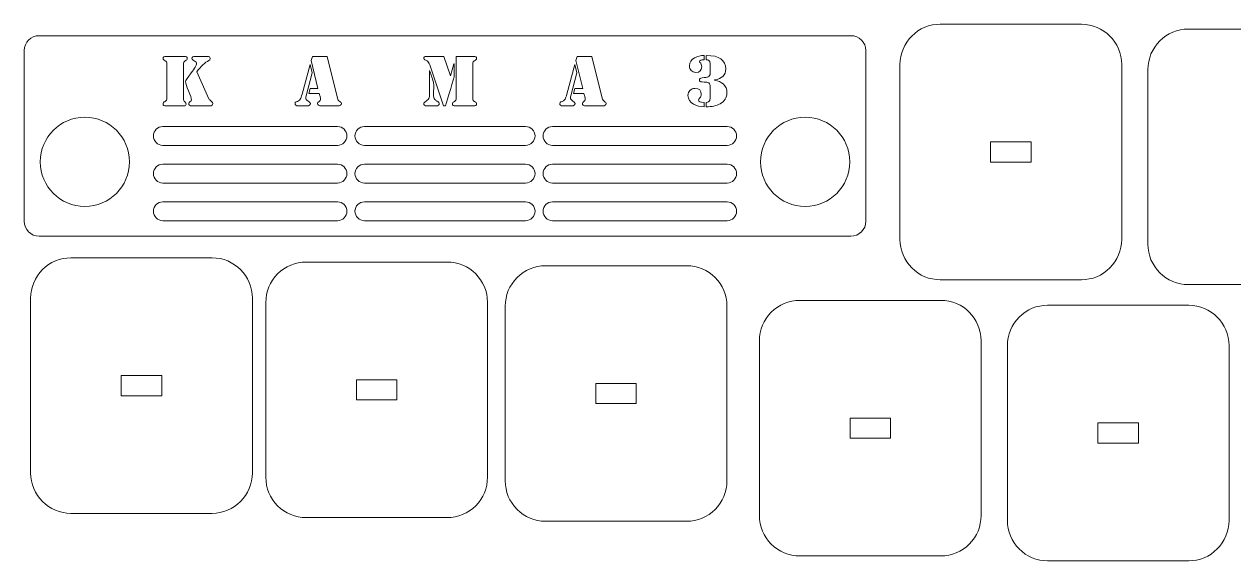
# Model space of a CAD drawing. Header units: centimetres. Extents: x -259 to 261, y 17 to 228.
# Drawn here: x -24.82 to -6.7, y 196.01 to 204.04 of the extents above; entities that cross this region are included whole.
import ezdxf

# ---------------------------------------------------------------- set-up
doc = ezdxf.new("R2010")
doc.units = ezdxf.units.CM
doc.header["$MEASUREMENT"] = 0
doc.layers.add('layer 1', color=7, linetype='Continuous')

msp = doc.modelspace()

# ---------------------------------------------------------------- linework, layer by layer
at = {"layer": 'layer 1', "color": 250, "lineweight": 9}
for points, knots in [([(-11.69798, 203.43246), (-11.69798, 203.59258), (-11.63439, 203.74614), (-11.52116, 203.85936), (-11.52116, 203.85936), (-11.40794, 203.97259), (-11.25438, 204.03618), (-11.09426, 204.03618), (-11.09426, 204.03618), (-11.09426, 204.03618), (-8.98124, 204.03618), (-8.98124, 204.03618), (-8.98124, 204.03618), (-8.64782, 204.03618), (-8.37752, 203.76589), (-8.37752, 203.43246), (-8.37752, 203.43246), (-8.37752, 203.43246), (-8.37752, 200.81635), (-8.37752, 200.81635), (-8.37752, 200.81635), (-8.37752, 200.65623), (-8.44112, 200.50267), (-8.55435, 200.38945), (-8.55435, 200.38945), (-8.66757, 200.27622), (-8.82113, 200.21263), (-8.98124, 200.21263), (-8.98124, 200.21263), (-8.98124, 200.21263), (-11.09426, 200.21263), (-11.09426, 200.21263), (-11.09426, 200.21263), (-11.25438, 200.21263), (-11.40794, 200.27622), (-11.52116, 200.38945), (-11.52116, 200.38945), (-11.63439, 200.50267), (-11.69798, 200.65623), (-11.69798, 200.81635), (-11.69798, 200.81635), (-11.69798, 200.81635), (-11.69798, 203.43246), (-11.69798, 203.43246)], [0, 0, 0, 0, 0.08333333, 0.08333333, 0.08333333, 0.08333333, 0.16666667, 0.16666667, 0.16666667, 0.16666667, 0.25, 0.25, 0.25, 0.25, 0.33333333, 0.33333333, 0.33333333, 0.33333333, 0.41666667, 0.41666667, 0.41666667, 0.41666667, 0.5, 0.5, 0.5, 0.5, 0.58333333, 0.58333333, 0.58333333, 0.58333333, 0.66666667, 0.66666667, 0.66666667, 0.66666667, 0.75, 0.75, 0.75, 0.75, 0.83333333, 0.83333333, 0.83333333, 0.83333333, 1, 1, 1, 1]), ([(-7.98449, 203.35965), (-7.98449, 203.51976), (-7.9209, 203.67332), (-7.80767, 203.78654), (-7.80767, 203.78654), (-7.69445, 203.89977), (-7.54089, 203.96337), (-7.38077, 203.96337), (-7.38077, 203.96337), (-7.38077, 203.96337), (-5.26775, 203.96337), (-5.26775, 203.96337), (-5.26775, 203.96337), (-4.93433, 203.96337), (-4.66403, 203.69307), (-4.66403, 203.35965), (-4.66403, 203.35965), (-4.66403, 203.35965), (-4.66403, 200.74353), (-4.66403, 200.74353), (-4.66403, 200.74353), (-4.66403, 200.58341), (-4.72763, 200.42985), (-4.84086, 200.31663), (-4.84086, 200.31663), (-4.95408, 200.20341), (-5.10764, 200.13981), (-5.26775, 200.13981), (-5.26775, 200.13981), (-5.26775, 200.13981), (-7.38077, 200.13981), (-7.38077, 200.13981), (-7.38077, 200.13981), (-7.54089, 200.13981), (-7.69445, 200.20341), (-7.80767, 200.31663), (-7.80767, 200.31663), (-7.9209, 200.42985), (-7.98449, 200.58341), (-7.98449, 200.74353), (-7.98449, 200.74353), (-7.98449, 200.74353), (-7.98449, 203.35965), (-7.98449, 203.35965)], [0, 0, 0, 0, 0.08333333, 0.08333333, 0.08333333, 0.08333333, 0.16666667, 0.16666667, 0.16666667, 0.16666667, 0.25, 0.25, 0.25, 0.25, 0.33333333, 0.33333333, 0.33333333, 0.33333333, 0.41666667, 0.41666667, 0.41666667, 0.41666667, 0.5, 0.5, 0.5, 0.5, 0.58333333, 0.58333333, 0.58333333, 0.58333333, 0.66666667, 0.66666667, 0.66666667, 0.66666667, 0.75, 0.75, 0.75, 0.75, 0.83333333, 0.83333333, 0.83333333, 0.83333333, 1, 1, 1, 1]), ([(-23.90594, 202.64463), (-24.27456, 202.64463), (-24.5734, 202.34579), (-24.5734, 201.97716), (-24.5734, 201.97716), (-24.5734, 201.60853), (-24.27456, 201.3097), (-23.90594, 201.3097), (-23.90594, 201.3097), (-23.53731, 201.3097), (-23.23848, 201.60853), (-23.23848, 201.97716), (-23.23848, 201.97716), (-23.23848, 202.34579), (-23.53731, 202.64463), (-23.90594, 202.64463)], [0, 0, 0, 0, 0.2, 0.2, 0.2, 0.2, 0.4, 0.4, 0.4, 0.4, 0.6, 0.6, 0.6, 0.6, 1, 1, 1, 1]), ([(-13.11831, 202.64463), (-12.74967, 202.64463), (-12.45084, 202.34579), (-12.45084, 201.97716), (-12.45084, 201.97716), (-12.45084, 201.60853), (-12.74967, 201.3097), (-13.11831, 201.3097), (-13.11831, 201.3097), (-13.48694, 201.3097), (-13.78577, 201.60853), (-13.78577, 201.97716), (-13.78577, 201.97716), (-13.78577, 202.34579), (-13.48694, 202.64463), (-13.11831, 202.64463)], [0, 0, 0, 0, 0.2, 0.2, 0.2, 0.2, 0.4, 0.4, 0.4, 0.4, 0.6, 0.6, 0.6, 0.6, 1, 1, 1, 1]), ([(-22.73818, 202.22361), (-22.81597, 202.22361), (-22.87904, 202.2867), (-22.87904, 202.36447), (-22.87904, 202.36447), (-22.87904, 202.44231), (-22.81597, 202.50534), (-22.73818, 202.50534)], [0, 0, 0, 0, 0.33333333, 0.33333333, 0.33333333, 0.33333333, 1, 1, 1, 1]), ([(-20.12202, 202.50534), (-20.04424, 202.50534), (-19.98117, 202.44231), (-19.98117, 202.36447), (-19.98117, 202.36447), (-19.98117, 202.2867), (-20.04424, 202.22361), (-20.12202, 202.22361)], [0, 0, 0, 0, 0.33333333, 0.33333333, 0.33333333, 0.33333333, 1, 1, 1, 1]), ([(-19.71956, 202.22361), (-19.79735, 202.22361), (-19.86042, 202.2867), (-19.86042, 202.36447), (-19.86042, 202.36447), (-19.86042, 202.44231), (-19.79735, 202.50534), (-19.71956, 202.50534)], [0, 0, 0, 0, 0.33333333, 0.33333333, 0.33333333, 0.33333333, 1, 1, 1, 1]), ([(-17.30468, 202.50534), (-17.22685, 202.50534), (-17.16387, 202.44231), (-17.16387, 202.36447), (-17.16387, 202.36447), (-17.16387, 202.2867), (-17.22685, 202.22361), (-17.30468, 202.22361)], [0, 0, 0, 0, 0.33333333, 0.33333333, 0.33333333, 0.33333333, 1, 1, 1, 1]), ([(-16.90218, 202.22361), (-16.98001, 202.22361), (-17.04304, 202.2867), (-17.04304, 202.36447), (-17.04304, 202.36447), (-17.04304, 202.44231), (-16.98001, 202.50534), (-16.90218, 202.50534)], [0, 0, 0, 0, 0.33333333, 0.33333333, 0.33333333, 0.33333333, 1, 1, 1, 1]), ([(-14.28611, 202.50534), (-14.20828, 202.50534), (-14.14521, 202.44231), (-14.14521, 202.36447), (-14.14521, 202.36447), (-14.14521, 202.2867), (-14.20828, 202.22361), (-14.28611, 202.22361)], [0, 0, 0, 0, 0.33333333, 0.33333333, 0.33333333, 0.33333333, 1, 1, 1, 1]), ([(-10.34044, 201.97306), (-10.34044, 201.97306), (-9.73507, 201.97306), (-9.73507, 201.97306), (-9.73507, 201.97306), (-9.73507, 201.97306), (-9.73507, 202.27575), (-9.73507, 202.27575), (-9.73507, 202.27575), (-9.73507, 202.27575), (-10.34044, 202.27575), (-10.34044, 202.27575), (-10.34044, 202.27575), (-10.34044, 202.27575), (-10.34044, 201.97306), (-10.34044, 201.97306)], [0, 0, 0, 0, 0.2, 0.2, 0.2, 0.2, 0.4, 0.4, 0.4, 0.4, 0.6, 0.6, 0.6, 0.6, 1, 1, 1, 1]), ([(-22.73818, 201.66012), (-22.81597, 201.66012), (-22.87904, 201.72323), (-22.87904, 201.80098), (-22.87904, 201.80098), (-22.87904, 201.87876), (-22.81597, 201.94184), (-22.73818, 201.94184)], [0, 0, 0, 0, 0.33333333, 0.33333333, 0.33333333, 0.33333333, 1, 1, 1, 1]), ([(-20.12202, 201.94184), (-20.04424, 201.94184), (-19.98117, 201.87876), (-19.98117, 201.80098), (-19.98117, 201.80098), (-19.98117, 201.72323), (-20.04424, 201.66012), (-20.12202, 201.66012)], [0, 0, 0, 0, 0.33333333, 0.33333333, 0.33333333, 0.33333333, 1, 1, 1, 1]), ([(-19.71956, 201.94184), (-19.79735, 201.94184), (-19.86042, 201.87876), (-19.86042, 201.80098), (-19.86042, 201.80098), (-19.86042, 201.72323), (-19.79735, 201.66012), (-19.71956, 201.66012)], [0, 0, 0, 0, 0.33333333, 0.33333333, 0.33333333, 0.33333333, 1, 1, 1, 1]), ([(-17.30468, 201.66012), (-17.22685, 201.66012), (-17.16387, 201.72323), (-17.16387, 201.80098), (-17.16387, 201.80098), (-17.16387, 201.87876), (-17.22685, 201.94184), (-17.30468, 201.94184)], [0, 0, 0, 0, 0.33333333, 0.33333333, 0.33333333, 0.33333333, 1, 1, 1, 1]), ([(-16.90218, 201.94184), (-16.98001, 201.94184), (-17.04304, 201.87876), (-17.04304, 201.80098), (-17.04304, 201.80098), (-17.04304, 201.72323), (-16.98001, 201.66012), (-16.90218, 201.66012)], [0, 0, 0, 0, 0.33333333, 0.33333333, 0.33333333, 0.33333333, 1, 1, 1, 1]), ([(-14.28611, 201.66012), (-14.20828, 201.66012), (-14.14521, 201.72323), (-14.14521, 201.80098), (-14.14521, 201.80098), (-14.14521, 201.87876), (-14.20828, 201.94184), (-14.28611, 201.94184)], [0, 0, 0, 0, 0.33333333, 0.33333333, 0.33333333, 0.33333333, 1, 1, 1, 1]), ([(-22.73818, 201.09667), (-22.81597, 201.09667), (-22.87904, 201.15975), (-22.87904, 201.23757), (-22.87904, 201.23757), (-22.87904, 201.31537), (-22.81597, 201.37843), (-22.73818, 201.37843)], [0, 0, 0, 0, 0.33333333, 0.33333333, 0.33333333, 0.33333333, 1, 1, 1, 1]), ([(-20.12202, 201.37843), (-20.04424, 201.37843), (-19.98117, 201.31537), (-19.98117, 201.23757), (-19.98117, 201.23757), (-19.98117, 201.15975), (-20.04424, 201.09667), (-20.12202, 201.09667)], [0, 0, 0, 0, 0.33333333, 0.33333333, 0.33333333, 0.33333333, 1, 1, 1, 1]), ([(-19.71956, 201.09667), (-19.79735, 201.09667), (-19.86042, 201.15975), (-19.86042, 201.23757), (-19.86042, 201.23757), (-19.86042, 201.31537), (-19.79735, 201.37843), (-19.71956, 201.37843)], [0, 0, 0, 0, 0.33333333, 0.33333333, 0.33333333, 0.33333333, 1, 1, 1, 1]), ([(-17.30468, 201.37843), (-17.22685, 201.37843), (-17.16387, 201.31537), (-17.16387, 201.23757), (-17.16387, 201.23757), (-17.16387, 201.15975), (-17.22685, 201.09667), (-17.30468, 201.09667)], [0, 0, 0, 0, 0.33333333, 0.33333333, 0.33333333, 0.33333333, 1, 1, 1, 1]), ([(-16.90218, 201.37843), (-16.98001, 201.37843), (-17.04304, 201.31537), (-17.04304, 201.23757), (-17.04304, 201.23757), (-17.04304, 201.15975), (-16.98001, 201.09667), (-16.90218, 201.09667)], [0, 0, 0, 0, 0.33333333, 0.33333333, 0.33333333, 0.33333333, 1, 1, 1, 1]), ([(-14.28611, 201.09667), (-14.20828, 201.09667), (-14.14521, 201.15975), (-14.14521, 201.23757), (-14.14521, 201.23757), (-14.14521, 201.31537), (-14.20828, 201.37843), (-14.28611, 201.37843)], [0, 0, 0, 0, 0.33333333, 0.33333333, 0.33333333, 0.33333333, 1, 1, 1, 1]), ([(-24.71848, 199.9371), (-24.71848, 200.09721), (-24.65488, 200.25077), (-24.54165, 200.36399), (-24.54165, 200.36399), (-24.42843, 200.47722), (-24.27487, 200.54082), (-24.11476, 200.54082), (-24.11476, 200.54082), (-24.11476, 200.54082), (-22.00174, 200.54082), (-22.00174, 200.54082), (-22.00174, 200.54082), (-21.66831, 200.54082), (-21.39802, 200.27052), (-21.39802, 199.9371), (-21.39802, 199.9371), (-21.39802, 199.9371), (-21.39802, 197.32098), (-21.39802, 197.32098), (-21.39802, 197.32098), (-21.39802, 197.16086), (-21.46161, 197.0073), (-21.57484, 196.89408), (-21.57484, 196.89408), (-21.68806, 196.78086), (-21.84162, 196.71726), (-22.00174, 196.71726), (-22.00174, 196.71726), (-22.00174, 196.71726), (-24.11476, 196.71726), (-24.11476, 196.71726), (-24.11476, 196.71726), (-24.27487, 196.71726), (-24.42843, 196.78086), (-24.54165, 196.89408), (-24.54165, 196.89408), (-24.65488, 197.0073), (-24.71848, 197.16086), (-24.71848, 197.32098), (-24.71848, 197.32098), (-24.71848, 197.32098), (-24.71848, 199.9371), (-24.71848, 199.9371)], [0, 0, 0, 0, 0.08333333, 0.08333333, 0.08333333, 0.08333333, 0.16666667, 0.16666667, 0.16666667, 0.16666667, 0.25, 0.25, 0.25, 0.25, 0.33333333, 0.33333333, 0.33333333, 0.33333333, 0.41666667, 0.41666667, 0.41666667, 0.41666667, 0.5, 0.5, 0.5, 0.5, 0.58333333, 0.58333333, 0.58333333, 0.58333333, 0.66666667, 0.66666667, 0.66666667, 0.66666667, 0.75, 0.75, 0.75, 0.75, 0.83333333, 0.83333333, 0.83333333, 0.83333333, 1, 1, 1, 1]), ([(-21.19617, 199.8734), (-21.19617, 200.03351), (-21.13257, 200.18707), (-21.01934, 200.30029), (-21.01934, 200.30029), (-20.90612, 200.41352), (-20.75256, 200.47712), (-20.59245, 200.47712), (-20.59245, 200.47712), (-20.59245, 200.47712), (-18.47943, 200.47712), (-18.47943, 200.47712), (-18.47943, 200.47712), (-18.146, 200.47712), (-17.87571, 200.20682), (-17.87571, 199.8734), (-17.87571, 199.8734), (-17.87571, 199.8734), (-17.87571, 197.25728), (-17.87571, 197.25728), (-17.87571, 197.25728), (-17.87571, 197.09716), (-17.9393, 196.9436), (-18.05253, 196.83038), (-18.05253, 196.83038), (-18.16575, 196.71716), (-18.31931, 196.65356), (-18.47943, 196.65356), (-18.47943, 196.65356), (-18.47943, 196.65356), (-20.59245, 196.65356), (-20.59245, 196.65356), (-20.59245, 196.65356), (-20.75256, 196.65356), (-20.90612, 196.71716), (-21.01934, 196.83038), (-21.01934, 196.83038), (-21.13257, 196.9436), (-21.19617, 197.09716), (-21.19617, 197.25728), (-21.19617, 197.25728), (-21.19617, 197.25728), (-21.19617, 199.8734), (-21.19617, 199.8734)], [0, 0, 0, 0, 0.08333333, 0.08333333, 0.08333333, 0.08333333, 0.16666667, 0.16666667, 0.16666667, 0.16666667, 0.25, 0.25, 0.25, 0.25, 0.33333333, 0.33333333, 0.33333333, 0.33333333, 0.41666667, 0.41666667, 0.41666667, 0.41666667, 0.5, 0.5, 0.5, 0.5, 0.58333333, 0.58333333, 0.58333333, 0.58333333, 0.66666667, 0.66666667, 0.66666667, 0.66666667, 0.75, 0.75, 0.75, 0.75, 0.83333333, 0.83333333, 0.83333333, 0.83333333, 1, 1, 1, 1]), ([(-17.6101, 199.81879), (-17.6101, 199.9789), (-17.54651, 200.13246), (-17.43328, 200.24568), (-17.43328, 200.24568), (-17.32006, 200.35891), (-17.1665, 200.42251), (-17.00638, 200.42251), (-17.00638, 200.42251), (-17.00638, 200.42251), (-14.89336, 200.42251), (-14.89336, 200.42251), (-14.89336, 200.42251), (-14.55994, 200.42251), (-14.28964, 200.15221), (-14.28964, 199.81879), (-14.28964, 199.81879), (-14.28964, 199.81879), (-14.28964, 197.20267), (-14.28964, 197.20267), (-14.28964, 197.20267), (-14.28964, 197.04255), (-14.35324, 196.88899), (-14.46647, 196.77577), (-14.46647, 196.77577), (-14.57969, 196.66255), (-14.73325, 196.59895), (-14.89336, 196.59895), (-14.89336, 196.59895), (-14.89336, 196.59895), (-17.00638, 196.59895), (-17.00638, 196.59895), (-17.00638, 196.59895), (-17.1665, 196.59895), (-17.32006, 196.66255), (-17.43328, 196.77577), (-17.43328, 196.77577), (-17.54651, 196.88899), (-17.6101, 197.04255), (-17.6101, 197.20267), (-17.6101, 197.20267), (-17.6101, 197.20267), (-17.6101, 199.81879), (-17.6101, 199.81879)], [0, 0, 0, 0, 0.08333333, 0.08333333, 0.08333333, 0.08333333, 0.16666667, 0.16666667, 0.16666667, 0.16666667, 0.25, 0.25, 0.25, 0.25, 0.33333333, 0.33333333, 0.33333333, 0.33333333, 0.41666667, 0.41666667, 0.41666667, 0.41666667, 0.5, 0.5, 0.5, 0.5, 0.58333333, 0.58333333, 0.58333333, 0.58333333, 0.66666667, 0.66666667, 0.66666667, 0.66666667, 0.75, 0.75, 0.75, 0.75, 0.83333333, 0.83333333, 0.83333333, 0.83333333, 1, 1, 1, 1]), ([(-13.80347, 199.3003), (-13.80347, 199.46042), (-13.73987, 199.61398), (-13.62664, 199.7272), (-13.62664, 199.7272), (-13.51343, 199.84043), (-13.35986, 199.90402), (-13.19975, 199.90402), (-13.19975, 199.90402), (-13.19975, 199.90402), (-11.08673, 199.90402), (-11.08673, 199.90402), (-11.08673, 199.90402), (-10.75331, 199.90402), (-10.48301, 199.63372), (-10.48301, 199.3003), (-10.48301, 199.3003), (-10.48301, 199.3003), (-10.48301, 196.68418), (-10.48301, 196.68418), (-10.48301, 196.68418), (-10.48301, 196.52407), (-10.54661, 196.37051), (-10.65983, 196.25729), (-10.65983, 196.25729), (-10.77305, 196.14406), (-10.92661, 196.08046), (-11.08673, 196.08046), (-11.08673, 196.08046), (-11.08673, 196.08046), (-13.19975, 196.08046), (-13.19975, 196.08046), (-13.19975, 196.08046), (-13.35986, 196.08046), (-13.51343, 196.14406), (-13.62664, 196.25729), (-13.62664, 196.25729), (-13.73987, 196.37051), (-13.80347, 196.52407), (-13.80347, 196.68418), (-13.80347, 196.68418), (-13.80347, 196.68418), (-13.80347, 199.3003), (-13.80347, 199.3003)], [0, 0, 0, 0, 0.08333333, 0.08333333, 0.08333333, 0.08333333, 0.16666667, 0.16666667, 0.16666667, 0.16666667, 0.25, 0.25, 0.25, 0.25, 0.33333333, 0.33333333, 0.33333333, 0.33333333, 0.41666667, 0.41666667, 0.41666667, 0.41666667, 0.5, 0.5, 0.5, 0.5, 0.58333333, 0.58333333, 0.58333333, 0.58333333, 0.66666667, 0.66666667, 0.66666667, 0.66666667, 0.75, 0.75, 0.75, 0.75, 0.83333333, 0.83333333, 0.83333333, 0.83333333, 1, 1, 1, 1]), ([(-10.08998, 199.22749), (-10.08998, 199.3876), (-10.02638, 199.54116), (-9.91316, 199.65438), (-9.91316, 199.65438), (-9.79994, 199.76761), (-9.64637, 199.83121), (-9.48626, 199.83121), (-9.48626, 199.83121), (-9.48626, 199.83121), (-7.37324, 199.83121), (-7.37324, 199.83121), (-7.37324, 199.83121), (-7.03982, 199.83121), (-6.76952, 199.56091), (-6.76952, 199.22749), (-6.76952, 199.22749), (-6.76952, 199.22749), (-6.76952, 196.61137), (-6.76952, 196.61137), (-6.76952, 196.61137), (-6.76952, 196.45125), (-6.83312, 196.29769), (-6.94634, 196.18447), (-6.94634, 196.18447), (-7.05956, 196.07124), (-7.21313, 196.00765), (-7.37324, 196.00765), (-7.37324, 196.00765), (-7.37324, 196.00765), (-9.48626, 196.00765), (-9.48626, 196.00765), (-9.48626, 196.00765), (-9.64637, 196.00765), (-9.79994, 196.07124), (-9.91316, 196.18447), (-9.91316, 196.18447), (-10.02638, 196.29769), (-10.08998, 196.45125), (-10.08998, 196.61137), (-10.08998, 196.61137), (-10.08998, 196.61137), (-10.08998, 199.22749), (-10.08998, 199.22749)], [0, 0, 0, 0, 0.08333333, 0.08333333, 0.08333333, 0.08333333, 0.16666667, 0.16666667, 0.16666667, 0.16666667, 0.25, 0.25, 0.25, 0.25, 0.33333333, 0.33333333, 0.33333333, 0.33333333, 0.41666667, 0.41666667, 0.41666667, 0.41666667, 0.5, 0.5, 0.5, 0.5, 0.58333333, 0.58333333, 0.58333333, 0.58333333, 0.66666667, 0.66666667, 0.66666667, 0.66666667, 0.75, 0.75, 0.75, 0.75, 0.83333333, 0.83333333, 0.83333333, 0.83333333, 1, 1, 1, 1]), ([(-23.36093, 198.4777), (-23.36093, 198.4777), (-22.75556, 198.4777), (-22.75556, 198.4777), (-22.75556, 198.4777), (-22.75556, 198.4777), (-22.75556, 198.78038), (-22.75556, 198.78038), (-22.75556, 198.78038), (-22.75556, 198.78038), (-23.36093, 198.78038), (-23.36093, 198.78038), (-23.36093, 198.78038), (-23.36093, 198.78038), (-23.36093, 198.4777), (-23.36093, 198.4777)], [0, 0, 0, 0, 0.2, 0.2, 0.2, 0.2, 0.4, 0.4, 0.4, 0.4, 0.6, 0.6, 0.6, 0.6, 1, 1, 1, 1]), ([(-19.83862, 198.414), (-19.83862, 198.414), (-19.23325, 198.414), (-19.23325, 198.414), (-19.23325, 198.414), (-19.23325, 198.414), (-19.23325, 198.71668), (-19.23325, 198.71668), (-19.23325, 198.71668), (-19.23325, 198.71668), (-19.83862, 198.71668), (-19.83862, 198.71668), (-19.83862, 198.71668), (-19.83862, 198.71668), (-19.83862, 198.414), (-19.83862, 198.414)], [0, 0, 0, 0, 0.2, 0.2, 0.2, 0.2, 0.4, 0.4, 0.4, 0.4, 0.6, 0.6, 0.6, 0.6, 1, 1, 1, 1]), ([(-16.25256, 198.35939), (-16.25256, 198.35939), (-15.64719, 198.35939), (-15.64719, 198.35939), (-15.64719, 198.35939), (-15.64719, 198.35939), (-15.64719, 198.66207), (-15.64719, 198.66207), (-15.64719, 198.66207), (-15.64719, 198.66207), (-16.25256, 198.66207), (-16.25256, 198.66207), (-16.25256, 198.66207), (-16.25256, 198.66207), (-16.25256, 198.35939), (-16.25256, 198.35939)], [0, 0, 0, 0, 0.2, 0.2, 0.2, 0.2, 0.4, 0.4, 0.4, 0.4, 0.6, 0.6, 0.6, 0.6, 1, 1, 1, 1]), ([(-12.44592, 197.8409), (-12.44592, 197.8409), (-11.84055, 197.8409), (-11.84055, 197.8409), (-11.84055, 197.8409), (-11.84055, 197.8409), (-11.84055, 198.14359), (-11.84055, 198.14359), (-11.84055, 198.14359), (-11.84055, 198.14359), (-12.44592, 198.14359), (-12.44592, 198.14359), (-12.44592, 198.14359), (-12.44592, 198.14359), (-12.44592, 197.8409), (-12.44592, 197.8409)], [0, 0, 0, 0, 0.2, 0.2, 0.2, 0.2, 0.4, 0.4, 0.4, 0.4, 0.6, 0.6, 0.6, 0.6, 1, 1, 1, 1]), ([(-8.73244, 197.76808), (-8.73244, 197.76808), (-8.12706, 197.76808), (-8.12706, 197.76808), (-8.12706, 197.76808), (-8.12706, 197.76808), (-8.12706, 198.07077), (-8.12706, 198.07077), (-8.12706, 198.07077), (-8.12706, 198.07077), (-8.73244, 198.07077), (-8.73244, 198.07077), (-8.73244, 198.07077), (-8.73244, 198.07077), (-8.73244, 197.76808), (-8.73244, 197.76808)], [0, 0, 0, 0, 0.2, 0.2, 0.2, 0.2, 0.4, 0.4, 0.4, 0.4, 0.6, 0.6, 0.6, 0.6, 1, 1, 1, 1])]:
    msp.add_open_spline(points, degree=3, knots=knots, dxfattribs=at)
for points in [[(-24.81502, 203.64097), (-24.81502, 203.76394), (-24.7144, 203.86457), (-24.59142, 203.86457)], [(-24.59142, 203.86457), (-24.59142, 203.86457), (-12.43283, 203.86457), (-12.43283, 203.86457)], [(-12.43283, 203.86457), (-12.30985, 203.86457), (-12.20923, 203.76394), (-12.20923, 203.64097)], [(-24.81502, 201.08798), (-24.81502, 201.08798), (-24.81502, 203.64097), (-24.81502, 203.64097)], [(-12.20923, 203.64097), (-12.20923, 203.64097), (-12.20923, 201.08798), (-12.20923, 201.08798)], [(-22.73818, 202.50534), (-22.73818, 202.50534), (-20.12202, 202.50534), (-20.12202, 202.50534)], [(-19.71956, 202.50534), (-19.71956, 202.50534), (-17.30468, 202.50534), (-17.30468, 202.50534)], [(-16.90218, 202.50534), (-16.90218, 202.50534), (-14.28611, 202.50534), (-14.28611, 202.50534)], [(-20.12202, 202.22361), (-20.12202, 202.22361), (-22.73818, 202.22361), (-22.73818, 202.22361)], [(-17.30468, 202.22361), (-17.30468, 202.22361), (-19.71956, 202.22361), (-19.71956, 202.22361)], [(-14.28611, 202.22361), (-14.28611, 202.22361), (-16.90218, 202.22361), (-16.90218, 202.22361)], [(-22.73818, 201.94184), (-22.73818, 201.94184), (-20.12202, 201.94184), (-20.12202, 201.94184)], [(-17.30468, 201.94184), (-17.30468, 201.94184), (-19.71956, 201.94184), (-19.71956, 201.94184)], [(-14.28611, 201.94184), (-14.28611, 201.94184), (-16.90218, 201.94184), (-16.90218, 201.94184)], [(-20.12202, 201.66012), (-20.12202, 201.66012), (-22.73818, 201.66012), (-22.73818, 201.66012)], [(-19.71956, 201.66012), (-19.71956, 201.66012), (-17.30468, 201.66012), (-17.30468, 201.66012)], [(-16.90218, 201.66012), (-16.90218, 201.66012), (-14.28611, 201.66012), (-14.28611, 201.66012)], [(-22.73818, 201.37843), (-22.73818, 201.37843), (-20.12202, 201.37843), (-20.12202, 201.37843)], [(-19.71956, 201.37843), (-19.71956, 201.37843), (-17.30468, 201.37843), (-17.30468, 201.37843)], [(-14.28611, 201.37843), (-14.28611, 201.37843), (-16.90218, 201.37843), (-16.90218, 201.37843)], [(-20.12202, 201.09667), (-20.12202, 201.09667), (-22.73818, 201.09667), (-22.73818, 201.09667)], [(-17.30468, 201.09667), (-17.30468, 201.09667), (-19.71956, 201.09667), (-19.71956, 201.09667)], [(-16.90218, 201.09667), (-16.90218, 201.09667), (-14.28611, 201.09667), (-14.28611, 201.09667)], [(-24.59142, 200.86439), (-24.7144, 200.86439), (-24.81502, 200.965), (-24.81502, 201.08798)], [(-12.20923, 201.08798), (-12.20923, 200.965), (-12.30985, 200.86439), (-12.43283, 200.86439)], [(-12.43283, 200.86439), (-12.43283, 200.86439), (-24.59142, 200.86439), (-24.59142, 200.86439)]]:
    msp.add_open_spline(points, degree=3, dxfattribs=at)
at = {"layer": 'layer 1', "color": 2, "lineweight": 9}
for points, knots in [([(-22.677, 203.44319), (-22.677, 203.46446), (-22.68661, 203.48006), (-22.70581, 203.49), (-22.70581, 203.49), (-22.72501, 203.49994), (-22.73461, 203.51178), (-22.73461, 203.52549), (-22.73461, 203.52549), (-22.73461, 203.54538), (-22.72039, 203.55532), (-22.69209, 203.55532)], [0, 0, 0, 0, 0.25, 0.25, 0.25, 0.25, 0.5, 0.5, 0.5, 0.5, 1, 1, 1, 1]), ([(-22.41499, 203.55532), (-22.38739, 203.55532), (-22.3735, 203.54538), (-22.3735, 203.52549), (-22.3735, 203.52549), (-22.3735, 203.51109), (-22.3831, 203.49891), (-22.4023, 203.48897), (-22.4023, 203.48897), (-22.42151, 203.47903), (-22.43111, 203.46307), (-22.43111, 203.44112)], [0, 0, 0, 0, 0.25, 0.25, 0.25, 0.25, 0.5, 0.5, 0.5, 0.5, 1, 1, 1, 1]), ([(-22.30147, 202.81456), (-22.33371, 202.81456), (-22.34983, 202.82657), (-22.34983, 202.85058), (-22.34983, 202.85058), (-22.34983, 202.86155), (-22.34332, 202.87082), (-22.33028, 202.87836), (-22.33028, 202.87836), (-22.31725, 202.8859), (-22.31074, 202.89276), (-22.31074, 202.89893), (-22.31074, 202.89893), (-22.31074, 202.925), (-22.32514, 202.9713), (-22.35395, 203.03783), (-22.35395, 203.03783), (-22.38275, 203.10435), (-22.39716, 203.14962), (-22.39716, 203.17363), (-22.39716, 203.17363), (-22.39716, 203.19283), (-22.36971, 203.23742), (-22.31485, 203.30739), (-22.31485, 203.30739), (-22.25998, 203.37735), (-22.23254, 203.42399), (-22.23254, 203.4473), (-22.23254, 203.4473), (-22.23254, 203.46446), (-22.24437, 203.47851), (-22.26804, 203.48948), (-22.26804, 203.48948), (-22.2917, 203.50046), (-22.30354, 203.51143), (-22.30354, 203.5224), (-22.30354, 203.5224), (-22.30354, 203.54435), (-22.28673, 203.55532), (-22.25312, 203.55532)], [0, 0, 0, 0, 0.09090909, 0.09090909, 0.09090909, 0.09090909, 0.18181818, 0.18181818, 0.18181818, 0.18181818, 0.27272727, 0.27272727, 0.27272727, 0.27272727, 0.36363636, 0.36363636, 0.36363636, 0.36363636, 0.45454545, 0.45454545, 0.45454545, 0.45454545, 0.54545455, 0.54545455, 0.54545455, 0.54545455, 0.63636364, 0.63636364, 0.63636364, 0.63636364, 0.72727273, 0.72727273, 0.72727273, 0.72727273, 0.81818182, 0.81818182, 0.81818182, 0.81818182, 1, 1, 1, 1]), ([(-22.07411, 203.55532), (-22.0446, 203.55532), (-22.02987, 203.54401), (-22.02987, 203.52137), (-22.02987, 203.52137), (-22.02987, 203.50629), (-22.0357, 203.49635), (-22.04735, 203.49155), (-22.04735, 203.49155), (-22.10908, 203.46478), (-22.16979, 203.4082), (-22.22946, 203.32179)], [0, 0, 0, 0, 0.25, 0.25, 0.25, 0.25, 0.5, 0.5, 0.5, 0.5, 1, 1, 1, 1]), ([(-20.39754, 202.99976), (-20.39754, 202.99976), (-20.55084, 202.99976), (-20.55084, 202.99976), (-20.55084, 202.99976), (-20.55084, 202.99976), (-20.53128, 203.07486), (-20.53128, 203.07486), (-20.53128, 203.07486), (-20.53128, 203.07486), (-20.41503, 203.07486), (-20.41503, 203.07486), (-20.41503, 203.07486), (-20.41503, 203.07486), (-20.51791, 203.49359), (-20.51791, 203.49359), (-20.51791, 203.49359), (-20.51791, 203.49359), (-20.49939, 203.55532), (-20.49939, 203.55532), (-20.49939, 203.55532), (-20.49939, 203.55532), (-20.27923, 203.55532), (-20.27923, 203.55532), (-20.27923, 203.55532), (-20.27923, 203.55532), (-20.1249, 202.9298), (-20.1249, 202.9298)], [0, 0, 0, 0, 0.125, 0.125, 0.125, 0.125, 0.25, 0.25, 0.25, 0.25, 0.375, 0.375, 0.375, 0.375, 0.5, 0.5, 0.5, 0.5, 0.625, 0.625, 0.625, 0.625, 0.75, 0.75, 0.75, 0.75, 1, 1, 1, 1]), ([(-18.74052, 203.42775), (-18.75011, 203.45655), (-18.76281, 203.47679), (-18.77859, 203.48845), (-18.77859, 203.48845), (-18.78271, 203.49119), (-18.7947, 203.49668), (-18.81459, 203.50492), (-18.81459, 203.50492), (-18.82489, 203.50835), (-18.83003, 203.51623), (-18.83003, 203.52859), (-18.83003, 203.52859), (-18.83003, 203.54641), (-18.81666, 203.55532), (-18.78989, 203.55532)], [0, 0, 0, 0, 0.2, 0.2, 0.2, 0.2, 0.4, 0.4, 0.4, 0.4, 0.6, 0.6, 0.6, 0.6, 1, 1, 1, 1]), ([(-18.78989, 203.55532), (-18.78989, 203.55532), (-18.53063, 203.55532), (-18.53063, 203.55532), (-18.53063, 203.55532), (-18.53063, 203.55532), (-18.43187, 203.26314), (-18.43187, 203.26314), (-18.43187, 203.26314), (-18.43187, 203.26314), (-18.3794, 203.44524), (-18.3794, 203.44524), (-18.3794, 203.44524), (-18.3794, 203.44524), (-18.37734, 203.44524), (-18.37734, 203.44524), (-18.37734, 203.44524), (-18.37734, 203.44524), (-18.37734, 203.24256), (-18.37734, 203.24256)], [0, 0, 0, 0, 0.16666667, 0.16666667, 0.16666667, 0.16666667, 0.33333333, 0.33333333, 0.33333333, 0.33333333, 0.5, 0.5, 0.5, 0.5, 0.66666667, 0.66666667, 0.66666667, 0.66666667, 1, 1, 1, 1]), ([(-18.08224, 203.55532), (-18.05394, 203.55532), (-18.03988, 203.54538), (-18.03988, 203.52549), (-18.03988, 203.52549), (-18.03988, 203.51109), (-18.04949, 203.49925), (-18.06868, 203.49), (-18.06868, 203.49), (-18.08789, 203.48074), (-18.09749, 203.4665), (-18.09749, 203.4473)], [0, 0, 0, 0, 0.25, 0.25, 0.25, 0.25, 0.5, 0.5, 0.5, 0.5, 1, 1, 1, 1]), ([(-16.43225, 202.99976), (-16.43225, 202.99976), (-16.58555, 202.99976), (-16.58555, 202.99976), (-16.58555, 202.99976), (-16.58555, 202.99976), (-16.566, 203.07486), (-16.566, 203.07486), (-16.566, 203.07486), (-16.566, 203.07486), (-16.44974, 203.07486), (-16.44974, 203.07486), (-16.44974, 203.07486), (-16.44974, 203.07486), (-16.55262, 203.49359), (-16.55262, 203.49359), (-16.55262, 203.49359), (-16.55262, 203.49359), (-16.53411, 203.55532), (-16.53411, 203.55532), (-16.53411, 203.55532), (-16.53411, 203.55532), (-16.31393, 203.55532), (-16.31393, 203.55532), (-16.31393, 203.55532), (-16.31393, 203.55532), (-16.15961, 202.9298), (-16.15961, 202.9298)], [0, 0, 0, 0, 0.125, 0.125, 0.125, 0.125, 0.25, 0.25, 0.25, 0.25, 0.375, 0.375, 0.375, 0.375, 0.5, 0.5, 0.5, 0.5, 0.625, 0.625, 0.625, 0.625, 0.75, 0.75, 0.75, 0.75, 1, 1, 1, 1]), ([(-14.69396, 203.46359), (-14.67681, 203.44833), (-14.66823, 203.42672), (-14.66823, 203.39843), (-14.66823, 203.39843), (-14.66823, 203.34322), (-14.69704, 203.31561), (-14.75465, 203.31561), (-14.75465, 203.31561), (-14.78415, 203.31561), (-14.80763, 203.32487), (-14.82513, 203.34339), (-14.82513, 203.34339), (-14.84262, 203.3619), (-14.85137, 203.38592), (-14.85137, 203.41541), (-14.85137, 203.41541), (-14.85137, 203.46617), (-14.82599, 203.5056), (-14.77523, 203.53373), (-14.77523, 203.53373), (-14.7334, 203.55704), (-14.68504, 203.5687), (-14.63017, 203.5687)], [0, 0, 0, 0, 0.14285714, 0.14285714, 0.14285714, 0.14285714, 0.28571429, 0.28571429, 0.28571429, 0.28571429, 0.42857143, 0.42857143, 0.42857143, 0.42857143, 0.57142857, 0.57142857, 0.57142857, 0.57142857, 0.71428571, 0.71428571, 0.71428571, 0.71428571, 1, 1, 1, 1]), ([(-14.5993, 203.5687), (-14.40518, 203.5687), (-14.30813, 203.50149), (-14.30813, 203.36704), (-14.30813, 203.36704), (-14.30813, 203.27239), (-14.36439, 203.21788), (-14.47687, 203.20347)], [0, 0, 0, 0, 0.33333333, 0.33333333, 0.33333333, 0.33333333, 1, 1, 1, 1]), ([(-14.53963, 203.41317), (-14.53963, 203.44422), (-14.54202, 203.46547), (-14.54684, 203.47714), (-14.54684, 203.47714), (-14.55575, 203.49566), (-14.57324, 203.50492), (-14.5993, 203.50492)], [0, 0, 0, 0, 0.33333333, 0.33333333, 0.33333333, 0.33333333, 1, 1, 1, 1]), ([(-20.53335, 203.43496), (-20.53335, 203.43496), (-20.50248, 203.3084), (-20.50248, 203.3084), (-20.50248, 203.3084), (-20.50248, 203.3084), (-20.59405, 202.96684), (-20.59405, 202.96684)], [0, 0, 0, 0, 0.33333333, 0.33333333, 0.33333333, 0.33333333, 1, 1, 1, 1]), ([(-18.74361, 203.34133), (-18.72663, 203.29881), (-18.70709, 203.24118), (-18.68514, 203.16848), (-18.68514, 203.16848), (-18.68222, 203.14996), (-18.68119, 203.12013), (-18.68188, 203.07897), (-18.68188, 203.07897), (-18.68393, 203.01176), (-18.68497, 202.9809), (-18.68497, 202.98639), (-18.68497, 202.98639), (-18.68497, 202.95278), (-18.67742, 202.92705), (-18.66233, 202.90922), (-18.66233, 202.90922), (-18.65616, 202.90098), (-18.64244, 202.8907), (-18.62117, 202.87836), (-18.62117, 202.87836), (-18.60609, 202.87012), (-18.59854, 202.86018), (-18.59854, 202.84852), (-18.59854, 202.84852), (-18.59854, 202.82589), (-18.61329, 202.81456), (-18.64278, 202.81456)], [0, 0, 0, 0, 0.125, 0.125, 0.125, 0.125, 0.25, 0.25, 0.25, 0.25, 0.375, 0.375, 0.375, 0.375, 0.5, 0.5, 0.5, 0.5, 0.625, 0.625, 0.625, 0.625, 0.75, 0.75, 0.75, 0.75, 1, 1, 1, 1]), ([(-18.50388, 202.81456), (-18.50388, 202.81456), (-18.53578, 202.81456), (-18.53578, 202.81456), (-18.53578, 202.81456), (-18.53578, 202.81456), (-18.74052, 203.42775), (-18.74052, 203.42775)], [0, 0, 0, 0, 0.33333333, 0.33333333, 0.33333333, 0.33333333, 1, 1, 1, 1]), ([(-16.56805, 203.43496), (-16.56805, 203.43496), (-16.53719, 203.3084), (-16.53719, 203.3084), (-16.53719, 203.3084), (-16.53719, 203.3084), (-16.62876, 202.96684), (-16.62876, 202.96684)], [0, 0, 0, 0, 0.33333333, 0.33333333, 0.33333333, 0.33333333, 1, 1, 1, 1]), ([(-14.53963, 203.10007), (-14.53963, 203.13504), (-14.55369, 203.157), (-14.58181, 203.16592), (-14.58181, 203.16592), (-14.58661, 203.16728), (-14.61301, 203.16935), (-14.66103, 203.17208), (-14.66103, 203.17208), (-14.68916, 203.17415), (-14.70322, 203.18409), (-14.70322, 203.20192), (-14.70322, 203.20192), (-14.70322, 203.22061), (-14.68916, 203.23125), (-14.66103, 203.23399), (-14.66103, 203.23399), (-14.61233, 203.23879), (-14.58593, 203.24187), (-14.58181, 203.24326), (-14.58181, 203.24326), (-14.55369, 203.25285), (-14.53963, 203.27514), (-14.53963, 203.31012)], [0, 0, 0, 0, 0.14285714, 0.14285714, 0.14285714, 0.14285714, 0.28571429, 0.28571429, 0.28571429, 0.28571429, 0.42857143, 0.42857143, 0.42857143, 0.42857143, 0.57142857, 0.57142857, 0.57142857, 0.57142857, 0.71428571, 0.71428571, 0.71428571, 0.71428571, 1, 1, 1, 1]), ([(-14.47687, 203.19934), (-14.42132, 203.18975), (-14.37741, 203.17055), (-14.34518, 203.14174), (-14.34518, 203.14174), (-14.30813, 203.10813), (-14.28962, 203.06492), (-14.28962, 203.0121), (-14.28962, 203.0121), (-14.28962, 202.93666), (-14.32426, 202.88076), (-14.39353, 202.84441), (-14.39353, 202.84441), (-14.44772, 202.8156), (-14.51631, 202.80119), (-14.5993, 202.80119)], [0, 0, 0, 0, 0.2, 0.2, 0.2, 0.2, 0.4, 0.4, 0.4, 0.4, 0.6, 0.6, 0.6, 0.6, 1, 1, 1, 1]), ([(-22.69209, 202.81456), (-22.72039, 202.81456), (-22.73461, 202.82485), (-22.73461, 202.84544), (-22.73461, 202.84544), (-22.73461, 202.85915), (-22.72501, 202.87082), (-22.70581, 202.88041), (-22.70581, 202.88041), (-22.68661, 202.89001), (-22.677, 202.90614), (-22.677, 202.92876)], [0, 0, 0, 0, 0.25, 0.25, 0.25, 0.25, 0.5, 0.5, 0.5, 0.5, 1, 1, 1, 1]), ([(-22.43111, 202.91848), (-22.43111, 202.89995), (-22.42443, 202.88471), (-22.41105, 202.8727), (-22.41105, 202.8727), (-22.39767, 202.86069), (-22.39098, 202.85023), (-22.39098, 202.84131), (-22.39098, 202.84131), (-22.39098, 202.82349), (-22.40299, 202.81456), (-22.42717, 202.81456)], [0, 0, 0, 0, 0.25, 0.25, 0.25, 0.25, 0.5, 0.5, 0.5, 0.5, 1, 1, 1, 1]), ([(-22.04735, 202.9195), (-22.04324, 202.9099), (-22.03192, 202.89755), (-22.01341, 202.88247), (-22.01341, 202.88247), (-21.99763, 202.86943), (-21.98973, 202.85778), (-21.98973, 202.84748), (-21.98973, 202.84748), (-21.98973, 202.82554), (-22.00483, 202.81456), (-22.03501, 202.81456)], [0, 0, 0, 0, 0.25, 0.25, 0.25, 0.25, 0.5, 0.5, 0.5, 0.5, 1, 1, 1, 1]), ([(-20.70928, 202.81456), (-20.7422, 202.81456), (-20.75866, 202.8252), (-20.75866, 202.84646), (-20.75866, 202.84646), (-20.75866, 202.86224), (-20.75283, 202.8715), (-20.74117, 202.87425), (-20.74117, 202.87425), (-20.71373, 202.88179), (-20.69316, 202.89584), (-20.67944, 202.91643), (-20.67944, 202.91643), (-20.67053, 202.92945), (-20.66161, 202.95311), (-20.65269, 202.98741)], [0, 0, 0, 0, 0.2, 0.2, 0.2, 0.2, 0.4, 0.4, 0.4, 0.4, 0.6, 0.6, 0.6, 0.6, 1, 1, 1, 1]), ([(-20.59405, 202.96684), (-20.59748, 202.9538), (-20.59919, 202.94317), (-20.59919, 202.93495), (-20.59919, 202.93495), (-20.59919, 202.91643), (-20.58754, 202.90031), (-20.5642, 202.88658), (-20.5642, 202.88658), (-20.54089, 202.87286), (-20.52923, 202.85984), (-20.52923, 202.84748), (-20.52923, 202.84748), (-20.52923, 202.82554), (-20.54638, 202.81456), (-20.58067, 202.81456)], [0, 0, 0, 0, 0.2, 0.2, 0.2, 0.2, 0.4, 0.4, 0.4, 0.4, 0.6, 0.6, 0.6, 0.6, 1, 1, 1, 1]), ([(-20.36359, 202.81456), (-20.40131, 202.81456), (-20.42017, 202.82623), (-20.42017, 202.84955), (-20.42017, 202.84955), (-20.42017, 202.86189), (-20.41297, 202.87235), (-20.39857, 202.88092), (-20.39857, 202.88092), (-20.38416, 202.8895), (-20.37696, 202.89963), (-20.37696, 202.91128), (-20.37696, 202.91128), (-20.37696, 202.92294), (-20.37936, 202.93803), (-20.38416, 202.95654), (-20.38416, 202.95654), (-20.38897, 202.97095), (-20.39343, 202.98535), (-20.39754, 202.99976)], [0, 0, 0, 0, 0.16666667, 0.16666667, 0.16666667, 0.16666667, 0.33333333, 0.33333333, 0.33333333, 0.33333333, 0.5, 0.5, 0.5, 0.5, 0.66666667, 0.66666667, 0.66666667, 0.66666667, 1, 1, 1, 1]), ([(-20.1249, 202.9298), (-20.11872, 202.90647), (-20.10638, 202.88933), (-20.08786, 202.87836), (-20.08786, 202.87836), (-20.0714, 202.86875), (-20.06317, 202.85846), (-20.06317, 202.84748), (-20.06317, 202.84748), (-20.06317, 202.82554), (-20.08237, 202.81456), (-20.12077, 202.81456)], [0, 0, 0, 0, 0.25, 0.25, 0.25, 0.25, 0.5, 0.5, 0.5, 0.5, 1, 1, 1, 1]), ([(-18.78579, 202.81456), (-18.81528, 202.81456), (-18.83003, 202.82589), (-18.83003, 202.84852), (-18.83003, 202.84852), (-18.83003, 202.86018), (-18.81785, 202.87286), (-18.79351, 202.88658), (-18.79351, 202.88658), (-18.76916, 202.90031), (-18.75458, 202.91814), (-18.74978, 202.94009), (-18.74978, 202.94009), (-18.74567, 202.9586), (-18.74361, 202.98192), (-18.74361, 203.01005)], [0, 0, 0, 0, 0.2, 0.2, 0.2, 0.2, 0.4, 0.4, 0.4, 0.4, 0.6, 0.6, 0.6, 0.6, 1, 1, 1, 1]), ([(-18.35762, 202.81456), (-18.3866, 202.81456), (-18.401, 202.82485), (-18.401, 202.84544), (-18.401, 202.84544), (-18.401, 202.85846), (-18.39141, 202.86995), (-18.3722, 202.8799), (-18.3722, 202.8799), (-18.35299, 202.88985), (-18.34339, 202.90614), (-18.34339, 202.92876)], [0, 0, 0, 0, 0.25, 0.25, 0.25, 0.25, 0.5, 0.5, 0.5, 0.5, 1, 1, 1, 1]), ([(-18.09749, 202.92054), (-18.09749, 202.90133), (-18.08789, 202.88744), (-18.06868, 202.87887), (-18.06868, 202.87887), (-18.04949, 202.8703), (-18.03988, 202.85915), (-18.03988, 202.84544), (-18.03988, 202.84544), (-18.03988, 202.82485), (-18.05394, 202.81456), (-18.08224, 202.81456)], [0, 0, 0, 0, 0.25, 0.25, 0.25, 0.25, 0.5, 0.5, 0.5, 0.5, 1, 1, 1, 1]), ([(-16.74399, 202.81456), (-16.77691, 202.81456), (-16.79337, 202.8252), (-16.79337, 202.84646), (-16.79337, 202.84646), (-16.79337, 202.86224), (-16.78753, 202.8715), (-16.77588, 202.87425), (-16.77588, 202.87425), (-16.74844, 202.88179), (-16.72787, 202.89584), (-16.71415, 202.91643), (-16.71415, 202.91643), (-16.70524, 202.92945), (-16.69632, 202.95311), (-16.6874, 202.98741)], [0, 0, 0, 0, 0.2, 0.2, 0.2, 0.2, 0.4, 0.4, 0.4, 0.4, 0.6, 0.6, 0.6, 0.6, 1, 1, 1, 1]), ([(-16.62876, 202.96684), (-16.63218, 202.9538), (-16.63389, 202.94317), (-16.63389, 202.93495), (-16.63389, 202.93495), (-16.63389, 202.91643), (-16.62225, 202.90031), (-16.59892, 202.88658), (-16.59892, 202.88658), (-16.57559, 202.87286), (-16.56394, 202.85984), (-16.56394, 202.84748), (-16.56394, 202.84748), (-16.56394, 202.82554), (-16.58109, 202.81456), (-16.61538, 202.81456)], [0, 0, 0, 0, 0.2, 0.2, 0.2, 0.2, 0.4, 0.4, 0.4, 0.4, 0.6, 0.6, 0.6, 0.6, 1, 1, 1, 1]), ([(-16.3983, 202.81456), (-16.43602, 202.81456), (-16.45488, 202.82623), (-16.45488, 202.84955), (-16.45488, 202.84955), (-16.45488, 202.86189), (-16.44768, 202.87235), (-16.43328, 202.88092), (-16.43328, 202.88092), (-16.41887, 202.8895), (-16.41168, 202.89963), (-16.41168, 202.91128), (-16.41168, 202.91128), (-16.41168, 202.92294), (-16.41408, 202.93803), (-16.41887, 202.95654), (-16.41887, 202.95654), (-16.42367, 202.97095), (-16.42814, 202.98535), (-16.43225, 202.99976)], [0, 0, 0, 0, 0.16666667, 0.16666667, 0.16666667, 0.16666667, 0.33333333, 0.33333333, 0.33333333, 0.33333333, 0.5, 0.5, 0.5, 0.5, 0.66666667, 0.66666667, 0.66666667, 0.66666667, 1, 1, 1, 1]), ([(-16.15961, 202.9298), (-16.15344, 202.90647), (-16.14109, 202.88933), (-16.12257, 202.87836), (-16.12257, 202.87836), (-16.1061, 202.86875), (-16.09788, 202.85846), (-16.09788, 202.84748), (-16.09788, 202.84748), (-16.09788, 202.82554), (-16.11708, 202.81456), (-16.15549, 202.81456)], [0, 0, 0, 0, 0.25, 0.25, 0.25, 0.25, 0.5, 0.5, 0.5, 0.5, 1, 1, 1, 1]), ([(-14.63017, 202.80119), (-14.6919, 202.80119), (-14.7454, 202.81388), (-14.79066, 202.83925), (-14.79066, 202.83925), (-14.84554, 202.87082), (-14.87297, 202.91505), (-14.87297, 202.97198), (-14.87297, 202.97198), (-14.87297, 203.00216), (-14.8632, 203.02685), (-14.84365, 203.04605), (-14.84365, 203.04605), (-14.8241, 203.06525), (-14.79924, 203.07486), (-14.76906, 203.07486), (-14.76906, 203.07486), (-14.70595, 203.07486), (-14.67441, 203.04571), (-14.67441, 202.98741), (-14.67441, 202.98741), (-14.67441, 202.96546), (-14.68161, 202.94729), (-14.69601, 202.93288), (-14.69601, 202.93288), (-14.71042, 202.91848), (-14.71762, 202.90853), (-14.71762, 202.90304), (-14.71762, 202.90304), (-14.71762, 202.87836), (-14.68847, 202.86601), (-14.63017, 202.86601)], [0, 0, 0, 0, 0.11111111, 0.11111111, 0.11111111, 0.11111111, 0.22222222, 0.22222222, 0.22222222, 0.22222222, 0.33333333, 0.33333333, 0.33333333, 0.33333333, 0.44444444, 0.44444444, 0.44444444, 0.44444444, 0.55555556, 0.55555556, 0.55555556, 0.55555556, 0.66666667, 0.66666667, 0.66666667, 0.66666667, 0.77777778, 0.77777778, 0.77777778, 0.77777778, 1, 1, 1, 1]), ([(-14.5993, 202.86619), (-14.57393, 202.86619), (-14.55678, 202.87647), (-14.54786, 202.89704), (-14.54786, 202.89704), (-14.54237, 202.91008), (-14.53963, 202.93168), (-14.53963, 202.96186)], [0, 0, 0, 0, 0.33333333, 0.33333333, 0.33333333, 0.33333333, 1, 1, 1, 1])]:
    msp.add_open_spline(points, degree=3, knots=knots, dxfattribs=at)
for points in [[(-22.69209, 203.55532), (-22.69209, 203.55532), (-22.41499, 203.55532), (-22.41499, 203.55532)], [(-22.25312, 203.55532), (-22.25312, 203.55532), (-22.07411, 203.55532), (-22.07411, 203.55532)], [(-18.34339, 203.55532), (-18.34339, 203.55532), (-18.08224, 203.55532), (-18.08224, 203.55532)], [(-18.34339, 202.92876), (-18.34339, 202.92876), (-18.34339, 203.55532), (-18.34339, 203.55532)], [(-14.63017, 203.50492), (-14.67612, 203.50492), (-14.69909, 203.49428), (-14.69909, 203.47285)], [(-14.69909, 203.47285), (-14.69909, 203.47285), (-14.69396, 203.46359), (-14.69396, 203.46359)], [(-14.63017, 203.5687), (-14.63017, 203.5687), (-14.63017, 203.50492), (-14.63017, 203.50492)], [(-14.5993, 203.50492), (-14.5993, 203.50492), (-14.5993, 203.5687), (-14.5993, 203.5687)], [(-22.677, 202.92876), (-22.677, 202.92876), (-22.677, 203.44319), (-22.677, 203.44319)], [(-22.43111, 203.44112), (-22.43111, 203.44112), (-22.43111, 202.91848), (-22.43111, 202.91848)], [(-22.22946, 203.32179), (-22.22946, 203.32179), (-22.04735, 202.9195), (-22.04735, 202.9195)], [(-20.65269, 202.98741), (-20.65269, 202.98741), (-20.53335, 203.43496), (-20.53335, 203.43496)], [(-18.74361, 203.01005), (-18.74361, 203.01005), (-18.74361, 203.34133), (-18.74361, 203.34133)], [(-18.09749, 203.4473), (-18.09749, 203.4473), (-18.09749, 202.92054), (-18.09749, 202.92054)], [(-16.6874, 202.98741), (-16.6874, 202.98741), (-16.56805, 203.43496), (-16.56805, 203.43496)], [(-14.53963, 203.31012), (-14.53963, 203.31012), (-14.53963, 203.41317), (-14.53963, 203.41317)], [(-18.37734, 203.24256), (-18.37734, 203.24256), (-18.41953, 203.09989), (-18.50388, 202.81456)], [(-14.53963, 202.96186), (-14.53963, 202.96186), (-14.53963, 203.10007), (-14.53963, 203.10007)], [(-14.47687, 203.20347), (-14.47687, 203.20347), (-14.47687, 203.19934), (-14.47687, 203.19934)], [(-22.42717, 202.81456), (-22.42717, 202.81456), (-22.69209, 202.81456), (-22.69209, 202.81456)], [(-22.03501, 202.81456), (-22.03501, 202.81456), (-22.30147, 202.81456), (-22.30147, 202.81456)], [(-20.58067, 202.81456), (-20.58067, 202.81456), (-20.70928, 202.81456), (-20.70928, 202.81456)], [(-20.12077, 202.81456), (-20.12077, 202.81456), (-20.36359, 202.81456), (-20.36359, 202.81456)], [(-18.64278, 202.81456), (-18.64278, 202.81456), (-18.78579, 202.81456), (-18.78579, 202.81456)], [(-18.08224, 202.81456), (-18.08224, 202.81456), (-18.35762, 202.81456), (-18.35762, 202.81456)], [(-16.61538, 202.81456), (-16.61538, 202.81456), (-16.74399, 202.81456), (-16.74399, 202.81456)], [(-16.15549, 202.81456), (-16.15549, 202.81456), (-16.3983, 202.81456), (-16.3983, 202.81456)], [(-14.63017, 202.86601), (-14.63017, 202.86601), (-14.63017, 202.80119), (-14.63017, 202.80119)], [(-14.5993, 202.80119), (-14.5993, 202.80119), (-14.5993, 202.86619), (-14.5993, 202.86619)]]:
    msp.add_open_spline(points, degree=3, dxfattribs=at)

doc.saveas('drawing.dxf')
